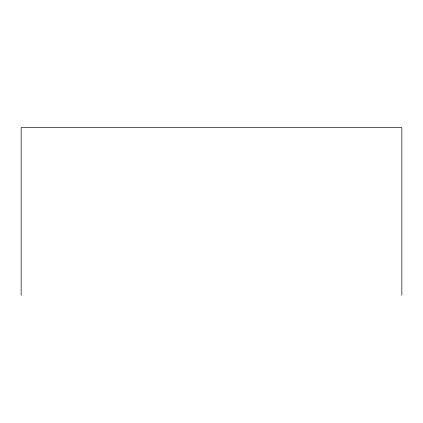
<?xml version="1.0" encoding="UTF-8"?>
<svg xmlns="http://www.w3.org/2000/svg" width="423" height="423" viewBox="0 0 423 423"><rect width="100%" height="100%" fill="white"/><g stroke="black" fill="none" stroke-linecap="round" stroke-linejoin="round"><path stroke-width="0.63" d="M401.85 295.365L401.85 127.635L21.15 127.635L21.15 295.365"/></g></svg>
